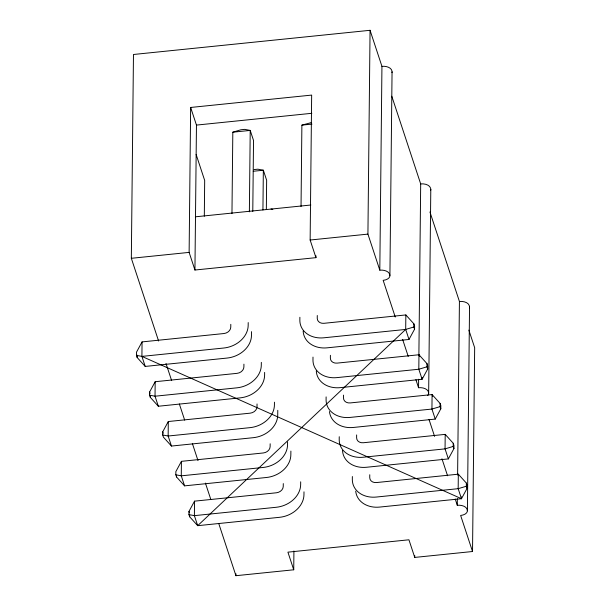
<?xml version="1.0" encoding="UTF-8"?>
<svg xmlns="http://www.w3.org/2000/svg" width="606" height="606" viewBox="0 0 606 606"><rect width="100%" height="100%" fill="white"/><g stroke="black" fill="none" stroke-linecap="round" stroke-linejoin="round"><path stroke-width="0.91" d="M158.598 341.019L131.335 258.3L133.471 54.487L370.061 30.3L381.939 66.349L379.81 270.17A8.302 4.772 0.6 0 1 389.12 273.23A16.233 9.332 0.6 0 1 389.772 274.821A8.302 4.772 0.6 0 1 383.166 280.351L395.256 317.036M251.528 331.649L251.482 335.429A24.634 19.778 -18.2 0 1 227.068 358.063L145.22 366.425L137.183 357.54L136.464 355.351L136.494 352.177L142.062 341.905L223.917 333.535A6.924 5.552 -18.2 0 0 230.772 327.179L230.803 324.339M137.183 357.54L137.214 355.161M145.22 366.425L141.91 356.396L142.062 341.905M264.633 372.402L264.602 375.243A24.634 19.778 -18.2 0 1 240.188 397.869L158.34 406.24L150.303 397.354L149.584 395.157L149.614 391.991L155.181 381.712L237.037 373.349A6.924 5.552 -18.2 0 0 243.892 366.994L243.923 364.153M150.303 397.354L150.326 395.771M155.181 381.712L155.03 396.21L158.34 406.24M277.775 410.323L277.722 415.057A24.634 19.778 -18.2 0 1 253.308 437.683L171.46 446.054L163.423 437.168L162.703 434.972L162.734 431.805L168.301 421.526L250.157 413.163A6.924 5.552 -18.2 0 0 257.012 406.8L257.042 403.967M168.301 421.526L168.15 436.017L171.46 446.054M290.888 451.084L290.842 454.871A24.634 19.778 -18.2 0 1 266.428 477.498L184.58 485.86L176.551 476.975L175.823 474.786L175.854 471.612L181.421 461.34L263.277 452.97A6.924 5.552 -18.2 0 0 270.132 446.614L270.162 443.774M176.551 476.975L176.566 475.392M181.421 461.34L181.27 475.831L184.58 485.86M189.125 252.391L190.648 107.459L311.658 95.089L310.143 240.021L315.953 257.656L194.935 270.026L189.125 252.391L131.335 258.3M303.992 491.837L303.962 494.678A24.634 19.778 -18.2 0 1 279.555 517.312L197.7 525.675L189.67 516.789L188.943 514.6L188.974 511.426L194.541 501.154L276.397 492.784A6.924 5.552 -18.2 0 0 283.252 486.429L283.282 483.588M189.67 516.789L189.686 515.206M194.935 270.026L196.458 125.094L190.648 107.459M194.541 501.154L194.39 515.645L197.7 525.675L405.694 329.429L413.845 326.998L413.875 323.824L405.846 314.938L323.99 323.309A6.924 5.552 -18.2 0 1 317.249 318.339L317.279 315.499M204.313 216.213L204.684 180.452L196.117 154.447M231.962 213.592L232.818 132.191L240.968 129.76L244.771 129.366L250.217 130.419L253.528 140.448L252.785 211.433M293.925 550.968L293.728 569.792L235.939 575.7L235.961 573.814M248.21 322.559L248.18 325.399A24.634 19.778 -18.2 0 1 223.765 348.026L141.91 356.396L136.464 355.351M249.369 211.82L250.217 130.419L232.818 132.191M261.33 362.373L261.3 365.213A24.634 19.778 -18.2 0 1 236.885 387.84L155.03 396.21L149.584 395.157M262.928 209.979L263.345 170.225L257.891 169.18L254.088 169.566M266.337 209.6L266.648 180.262L263.345 170.225L253.263 171.256M274.45 402.187L274.42 405.028A24.634 19.778 -18.2 0 1 250.005 427.654L168.15 436.017L162.703 434.972M287.57 441.994L287.539 444.834A24.634 19.778 -18.2 0 1 263.125 467.468L181.27 475.831L175.823 474.786M299.879 317.279L299.849 320.12A24.634 19.778 -18.2 0 0 323.839 337.8L405.694 329.429L408.997 339.466L327.149 347.829A24.634 19.778 -18.2 0 1 303.167 331.027M301.038 206.532L301.886 125.131L311.56 122.541M300.69 481.808L300.659 484.648A24.634 19.778 -18.2 0 1 276.245 507.275L194.39 515.645L188.943 514.6M312.999 357.093L312.969 359.934A24.634 19.778 -18.2 0 0 336.959 377.614L418.814 369.243L426.965 366.804L426.995 363.638L418.966 354.752L337.11 363.115A6.924 5.552 -18.2 0 1 330.368 358.154L330.399 355.313M315.953 257.656L315.968 255.793M326.119 396.9L326.089 399.74A24.634 19.778 -18.2 0 0 350.079 417.42L431.934 409.058L440.085 406.618L440.115 403.452L432.086 394.567L350.23 402.929A6.924 5.552 -18.2 0 1 343.496 397.96L343.519 395.127M339.239 436.714L339.209 439.555A24.634 19.778 -18.2 0 0 363.199 457.235L445.054 448.872L453.205 446.433L453.235 443.259L445.205 434.373L363.35 442.744A6.924 5.552 -18.2 0 1 356.616 437.774L356.639 434.934M352.359 476.528L352.328 479.369A24.634 19.778 -18.2 0 0 376.318 497.049L458.174 488.678L466.325 486.247L466.355 483.073L458.325 474.187L376.47 482.558A6.924 5.552 -18.2 0 1 369.736 477.589L369.766 474.748M379.81 270.17L367.925 234.113L370.061 30.3M389.916 275.647L392.052 71.834M405.694 329.429L405.846 314.938M408.997 339.466L414.565 329.187L414.602 326.02L413.875 323.824M468.862 330.118L474.665 347.7L472.528 551.513L414.739 557.422L414.762 555.543M427.601 395.589A8.302 4.772 0.6 0 0 428.518 392.377A16.233 9.332 0.6 0 0 427.866 390.787A8.302 4.772 0.6 0 0 418.549 387.719L418.64 379.227M418.882 355.639L420.685 183.906L391.787 96.225M422.14 377.462L422.117 379.273L340.269 387.643A24.634 19.778 -18.2 0 1 316.287 370.834M419.519 356.426L418.966 354.752L418.814 369.243L422.117 379.273L427.685 369.001L427.722 365.827L426.995 363.638M428.662 393.203L430.79 189.39A16.233 9.332 0.6 0 0 430.389 187.777A8.302 4.772 0.6 0 0 420.685 183.906M329.467 411.519A24.634 19.778 -18.2 0 0 353.389 427.457L435.237 419.087L440.804 408.815L440.842 405.641L440.115 403.452M445.205 434.373L445.054 448.872L448.357 458.901L366.509 467.264A24.634 19.778 -18.2 0 1 342.526 450.463M448.357 458.901L453.924 448.622L453.962 445.455L453.235 443.259M472.528 551.513L460.643 515.464A8.302 4.772 0.6 0 0 467.256 509.926A16.226 9.332 0.6 0 0 466.605 508.343A8.302 4.772 0.6 0 0 457.288 505.275L457.356 498.67M457.606 475.081L459.424 301.462L429.934 211.986M458.325 474.187L458.174 488.678L461.477 498.715L379.629 507.078A24.634 19.778 -18.2 0 1 355.707 491.148M141.91 356.396L461.477 498.715L461.499 496.897M461.477 498.715L467.044 488.436L467.082 485.27L466.355 483.073M467.4 510.76L469.536 306.947M196.458 125.094L311.84 113.299M301.886 125.131L311.969 124.101M195.496 216.804L310.878 205.01M310.143 240.021L367.925 234.113M271.011 208.994L272.829 209.343M413.845 326.998L414.565 329.187M426.965 366.804L427.685 369.001M440.085 406.618L440.804 408.815M453.205 446.433L453.924 448.622M466.325 486.247L467.044 488.436M432.639 396.233L432.086 394.567L431.934 409.058L435.237 419.087M402.626 339.405L408.232 356.404M415.898 379.667L418.549 387.719M428.98 419.382L434.585 436.381M441.956 458.75L447.561 475.755M455.227 499.018L457.288 505.275M414.739 557.422L408.929 539.787L287.918 552.157L293.728 569.792M166.006 363.502L171.634 380.583M179.346 403.96L184.678 420.147M192.382 443.524L198.01 460.605M205.419 483.088L210.752 499.276M218.751 523.546L235.939 575.7M149.614 391.991L150.099 393.453M162.734 431.805L163.219 433.267M188.974 511.426L189.458 512.888M459.424 301.462A8.302 4.772 0.6 0 1 469.127 305.333A16.226 9.332 0.6 0 1 469.392 306.113A8.302 4.772 0.6 0 1 469.43 307.772M381.939 66.349A8.302 4.772 0.6 0 1 391.256 69.417A16.233 9.332 0.6 0 1 391.908 71A8.302 4.772 0.6 0 1 391.946 72.659M430.79 189.39A8.302 4.772 0.6 0 1 430.684 190.216"/></g></svg>
